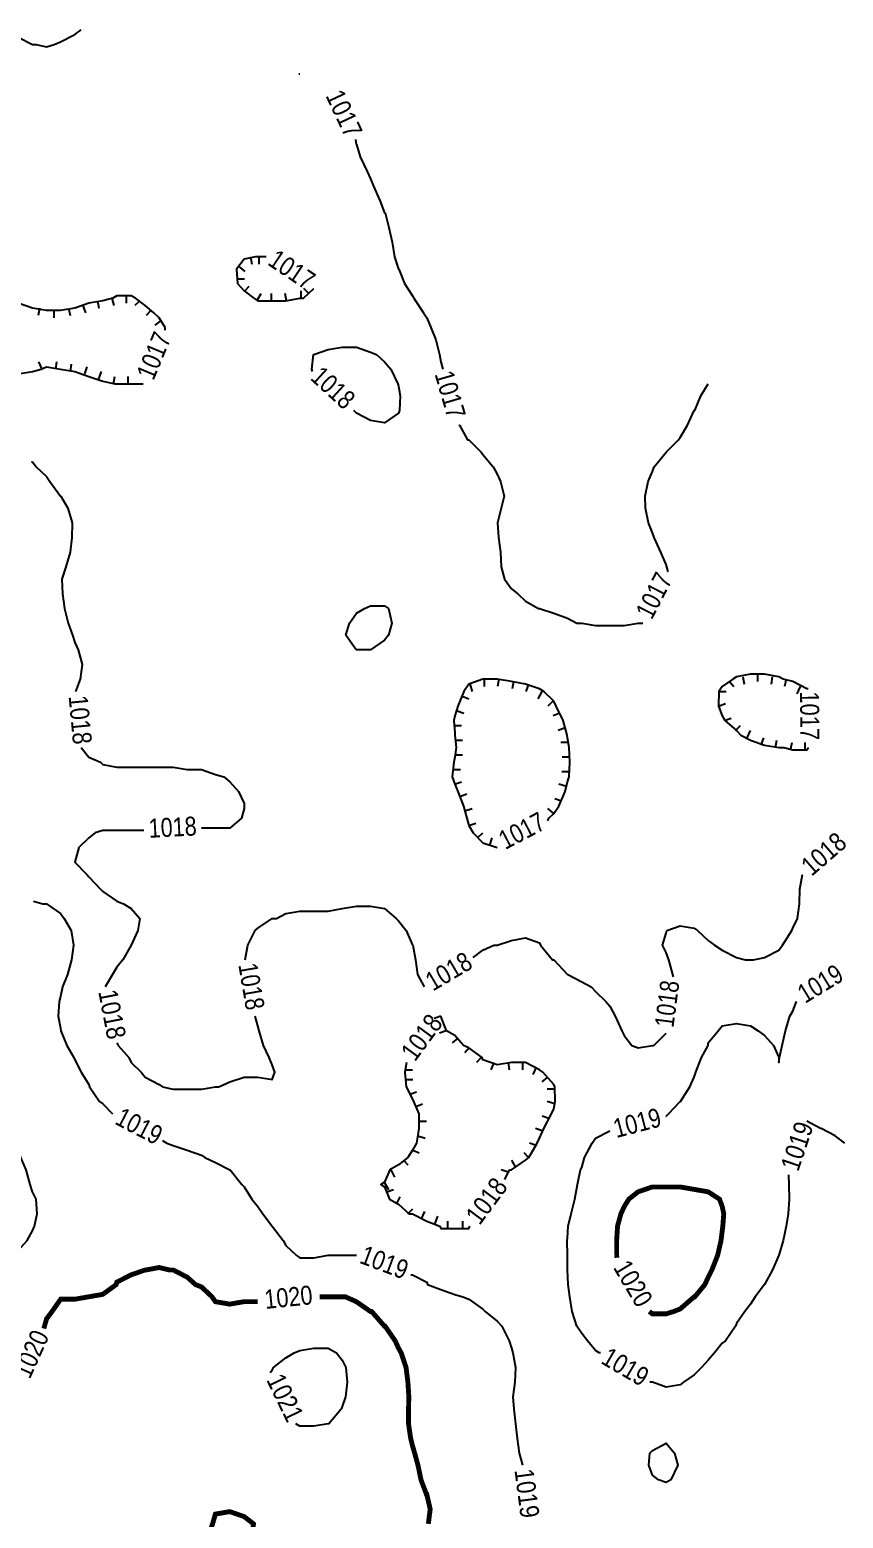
# Model space of a CAD drawing. Extents: x 628896 to 629881, y 4519192 to 4520125.
# Drawn here: x 629164.5 to 629331.2, y 4519802.1 to 4520107 of the extents above; entities that cross this region are included whole.
import ezdxf
from ezdxf.enums import TextEntityAlignment as Align

# ---------------------------------------------------------------- set-up
doc = ezdxf.new("R2010")
doc.units = 0

msp = doc.modelspace()

# ---------------------------------------------------------------- linework, layer by layer
at = {"layer": 'GSLAYER', "linetype": 'CONTINUOUS', "flags": 128}
for points in [[(629170.875, 4520104.5), (629173.75, 4520106), (629175.0625, 4520107)], [(629162.1875, 4520105.5), (629165.125, 4520104), (629165.875, 4520104), (629168, 4520103.5), (629169.5625, 4520104)], [(629169.5625, 4520104), (629170.875, 4520104.5)], [(629219.625, 4520098), (629219.875, 4520098)], [(629226.1875, 4520095), (629226.1875, 4520095)], [(629231.25, 4520084.5), (629231.375, 4520083.5)], [(629231.375, 4520083.5), (629231.4375, 4520083.5), (629232.25, 4520081), (629233.625, 4520078), (629234.3125, 4520076.5), (629234.9375, 4520075), (629236.25, 4520072), (629237.1875, 4520069.5), (629237.3125, 4520069.5), (629238.0625, 4520066.5), (629238.75, 4520063.5), (629239.25, 4520060.5), (629240.0625, 4520058), (629240.125, 4520058), (629241.3125, 4520055), (629242.9375, 4520052.5), (629243.1875, 4520052), (629245.1875, 4520049), (629245.875, 4520048), (629246.6875, 4520046), (629247.75, 4520043.5), (629248.5, 4520040.5), (629248.75, 4520039), (629249.125, 4520037.5)], [(629211.25, 4520060.5), (629210.75, 4520060.5), (629208.4375, 4520060), (629206.875, 4520058), (629207.0625, 4520055), (629208.4375, 4520053.5), (629210.4375, 4520052), (629211.25, 4520051.5), (629214.1875, 4520051.5), (629217, 4520051.5), (629219.875, 4520052), (629220.625, 4520052)], [(629209.75, 4520060.5), (629210.0625, 4520059)], [(629212.9375, 4520060.5), (629211.25, 4520060.5)], [(629211.4375, 4520060.5), (629211.4375, 4520059)], [(629207.375, 4520058.5), (629208.625, 4520057.5)], [(629207.0625, 4520056), (629208.5, 4520056)], [(629208.625, 4520053.5), (629209.5, 4520054.5)], [(629192.25, 4520046), (629191.0625, 4520048), (629189.9375, 4520049), (629188.1875, 4520050.5), (629186.1875, 4520052), (629185.3125, 4520052.5), (629182.375, 4520052.5), (629181.5625, 4520052), (629179.5, 4520051.5), (629176.625, 4520051), (629173.75, 4520050), (629170.875, 4520049.5), (629168, 4520049.5), (629165.125, 4520050), (629162.1875, 4520051)], [(629178.4375, 4520051.5), (629178.6875, 4520050)], [(629181.375, 4520052), (629181.75, 4520050.5)], [(629184.3125, 4520052.5), (629184.3125, 4520051)], [(629187.0625, 4520051.5), (629186.0625, 4520050.5)], [(629211.0625, 4520051.5), (629211.9375, 4520053)], [(629214.0625, 4520051.5), (629214.0625, 4520053)], [(629217.125, 4520051.5), (629216.875, 4520053)], [(629220.125, 4520052), (629220.125, 4520053.5)], [(629220.625, 4520052), (629222.75, 4520054)], [(629221.6875, 4520053), (629220.6875, 4520054)], [(629222.75, 4520054), (629222.75, 4520054)], [(629166.5625, 4520050), (629166.25, 4520048.5)], [(629169.5, 4520049.5), (629169.5, 4520048)], [(629172.5, 4520050), (629172.8125, 4520048.5)], [(629175.4375, 4520050.5), (629175.9375, 4520049)], [(629189.375, 4520049.5), (629188.375, 4520048.5)], [(629191.5, 4520047.5), (629190.1875, 4520046.5)], [(629192.3125, 4520045.5), (629192.25, 4520046)], [(629167.0625, 4520037.5), (629166.375, 4520039)], [(629169.875, 4520037.5), (629170.125, 4520039)], [(629222.3125, 4520037.5), (629222.6875, 4520040.5), (629222.75, 4520040.5), (629225.6875, 4520041.5), (629228.5625, 4520042), (629231.4375, 4520042), (629234.3125, 4520041), (629235.5625, 4520040.5), (629237.1875, 4520039), (629238.5, 4520037.5), (629239.9375, 4520034.5), (629240.0625, 4520034), (629240.4375, 4520032), (629240.25, 4520029), (629240.0625, 4520028.5), (629237.1875, 4520026.5), (629234.3125, 4520027), (629231.4375, 4520028.5), (629230.9375, 4520029)], [(629162.1875, 4520036.5), (629165.125, 4520037), (629166.875, 4520037.5), (629168, 4520038), (629170.8125, 4520037.5), (629170.875, 4520037.5), (629173.75, 4520037), (629176.625, 4520036), (629179.5, 4520035), (629182, 4520034.5), (629182.375, 4520034.5), (629185.3125, 4520034.5), (629187.75, 4520034.5)], [(629172.875, 4520037), (629173.125, 4520038.5)], [(629175.8125, 4520036.5), (629176.3125, 4520038)], [(629178.6875, 4520035.5), (629179.25, 4520037)], [(629181.6875, 4520034.5), (629181.9375, 4520036)], [(629184.6875, 4520034.5), (629184.6875, 4520036)], [(629222.4375, 4520037), (629222.3125, 4520037.5)], [(629249.125, 4520037.5), (629249.125, 4520037.5)], [(629187.75, 4520034.5), (629187.75, 4520034.5)], [(629295.0625, 4519997), (629294.875, 4519997.5), (629293.8125, 4520000), (629292.4375, 4520003), (629292.0625, 4520004), (629291.25, 4520006), (629290.6875, 4520009), (629290.625, 4520011.5), (629291.1875, 4520014.5), (629292.0625, 4520016.5), (629292.4375, 4520017.5), (629294.875, 4520020.5), (629297.4375, 4520023), (629297.75, 4520023.5), (629299.25, 4520026), (629300.625, 4520029), (629300.75, 4520029), (629302, 4520032), (629303.5, 4520034.5)], [(629230.9375, 4520029), (629230.9375, 4520029)], [(629252.4375, 4520026), (629252.5625, 4520026)], [(629252.5625, 4520026), (629254.1875, 4520023), (629254.5, 4520023), (629257, 4520020.5), (629257.375, 4520020), (629259.4375, 4520017.5), (629260.25, 4520016), (629260.9375, 4520014.5), (629261.6875, 4520011.5), (629261.125, 4520009), (629260.375, 4520006), (629260.5625, 4520003), (629260.9375, 4520000), (629261.125, 4519997), (629261.8125, 4519994.5), (629263.1875, 4519992.5), (629264.5, 4519991.5), (629266.0625, 4519990), (629268.75, 4519988.5), (629268.9375, 4519988.5), (629271.875, 4519987.5), (629274.6875, 4519986.5), (629276.625, 4519985.5), (629277.625, 4519985.5), (629280.4375, 4519985), (629283.375, 4519985), (629286.3125, 4519985), (629289.125, 4519985.5), (629290.125, 4519985.5)], [(629164.875, 4520018.5), (629165.125, 4520018.5)], [(629165.125, 4520018.5), (629165.875, 4520017.5), (629168, 4520015.5), (629168.6875, 4520014.5), (629170.875, 4520011.5), (629170.9375, 4520011.5), (629172.375, 4520009), (629173.25, 4520006), (629173.1875, 4520003), (629172.8125, 4520000), (629171.9375, 4519997), (629171.125, 4519994.5), (629171.25, 4519991.5), (629171.6875, 4519988.5), (629172.4375, 4519985.5), (629173.3125, 4519983), (629173.75, 4519981.5), (629174.4375, 4519980), (629175.25, 4519977), (629174.875, 4519974), (629173.9375, 4519971.5)], [(629295.3125, 4519996), (629295.0625, 4519997)], [(629229.3125, 4519983), (629230.0625, 4519985.5), (629231.4375, 4519987.5), (629233.125, 4519988.5), (629234.3125, 4519989), (629237.1875, 4519989), (629238, 4519988.5), (629238.6875, 4519985.5), (629238, 4519983), (629237.1875, 4519982), (629234.3125, 4519980), (629232.5, 4519980), (629231.4375, 4519980), (629231.375, 4519980)], [(629290.125, 4519985.5), (629290.125, 4519985.5)], [(629231.375, 4519980), (629229.3125, 4519983)], [(629323.6875, 4519972), (629320.8125, 4519973.5), (629318.875, 4519974), (629317.9375, 4519974.5), (629315.0625, 4519975), (629312.1875, 4519975), (629309.3125, 4519974.5), (629308.5625, 4519974), (629306.375, 4519972.5), (629305.6875, 4519971.5), (629305.625, 4519968.5), (629306.375, 4519966.5), (629306.875, 4519965.5), (629309.3125, 4519963.5), (629310.1875, 4519962.5), (629312.1875, 4519961.5), (629315.0625, 4519960.5), (629317.9375, 4519960), (629319, 4519960), (629320.8125, 4519959.5), (629323.6875, 4519959.5), (629324.0625, 4519960)], [(629313.625, 4519975), (629313.625, 4519973.5)], [(629270.875, 4519945.5), (629271.875, 4519946.5), (629272.9375, 4519948), (629274.1875, 4519951), (629274.6875, 4519953), (629275, 4519954), (629275.1875, 4519957), (629275, 4519960), (629274.6875, 4519962), (629274.625, 4519962.5), (629273.8125, 4519965.5), (629272.375, 4519968.5), (629271.875, 4519969.5), (629269.8125, 4519971.5), (629268.9375, 4519972), (629266.0625, 4519973), (629263.1875, 4519973.5), (629260.25, 4519974), (629257.375, 4519974), (629254.5, 4519973), (629253.4375, 4519971.5), (629252.25, 4519968.5), (629251.625, 4519966.5), (629251.4375, 4519965.5), (629251.625, 4519963), (629251.625, 4519962.5), (629251.875, 4519960), (629251.625, 4519958), (629251.4375, 4519957), (629251.0625, 4519954), (629251.625, 4519952.5), (629252.25, 4519951), (629253.375, 4519948), (629254.0625, 4519945.5), (629254.5, 4519944), (629255.375, 4519942.5), (629257.375, 4519940.5), (629260.25, 4519939.5), (629260.3125, 4519939.5)], [(629254.6875, 4519973), (629255.1875, 4519971.5)], [(629257.625, 4519974), (629257.625, 4519972.5)], [(629260.625, 4519974), (629260.375, 4519972.5)], [(629263.625, 4519973.5), (629263.375, 4519972)], [(629266.6875, 4519973), (629266.125, 4519971.5)], [(629307.875, 4519973.5), (629308.75, 4519972.5)], [(629310.625, 4519974.5), (629310.875, 4519973)], [(629316.625, 4519974.5), (629316.375, 4519973)], [(629319.5, 4519974), (629319.125, 4519972.5)], [(629322.3125, 4519972.5), (629321.625, 4519971)], [(629324, 4519972), (629323.6875, 4519972)], [(629173.9375, 4519971.5), (629173.9375, 4519971.5)], [(629253.125, 4519970.5), (629254.5, 4519970)], [(629269.4375, 4519971.5), (629268.625, 4519970)], [(629271.6875, 4519969.5), (629270.625, 4519968.5)], [(629305.625, 4519968.5), (629307.0625, 4519969)], [(629305.6875, 4519971.5), (629307.1875, 4519971.5)], [(629252.0625, 4519967.5), (629253.4375, 4519967)], [(629273.125, 4519967), (629271.75, 4519966.5)], [(629306.8125, 4519965.5), (629308.1875, 4519966)], [(629251.5625, 4519964.5), (629253, 4519964.5)], [(629274.1875, 4519964), (629272.75, 4519963.5)], [(629309.125, 4519963.5), (629310.125, 4519964.5)], [(629311.5, 4519962), (629312.1875, 4519963.5)], [(629175.0625, 4519960), (629176.625, 4519958)], [(629251.6875, 4519961.5), (629253.1875, 4519961.5)], [(629274.8125, 4519961), (629273.3125, 4519961)], [(629314.375, 4519960.5), (629314.875, 4519962)], [(629317.3125, 4519960), (629317.5625, 4519961.5)], [(629320.375, 4519959.5), (629320.6875, 4519961)], [(629323.375, 4519959.5), (629323.375, 4519961)], [(629324.0625, 4519960), (629324.0625, 4519960)], [(629176.625, 4519958), (629179.0625, 4519957), (629179.5, 4519956.5), (629182.375, 4519956), (629185.3125, 4519956), (629188.1875, 4519956), (629191.0625, 4519956), (629193.9375, 4519956), (629196.8125, 4519955.5), (629199.75, 4519955.5), (629202.5625, 4519954.5), (629204.3125, 4519954), (629205.5, 4519953), (629207.3125, 4519951), (629208.4375, 4519948.5), (629208.4375, 4519948), (629208.4375, 4519947.5), (629207.9375, 4519945.5), (629205.5, 4519943.5), (629202.5625, 4519943.5), (629199.75, 4519943.5)], [(629251.6875, 4519958.5), (629253.1875, 4519958.5)], [(629275.0625, 4519958), (629273.625, 4519958)], [(629251.25, 4519955.5), (629252.75, 4519955.5)], [(629275, 4519955), (629273.5, 4519955)], [(629251.5625, 4519952.5), (629253, 4519953)], [(629274.5, 4519952), (629272.9375, 4519952.5)], [(629252.625, 4519950), (629254.0625, 4519950.5)], [(629273.4375, 4519949), (629272.0625, 4519949.5)], [(629253.625, 4519947), (629255.1875, 4519947.5)], [(629254.5, 4519944), (629255.9375, 4519944.5)], [(629271.875, 4519946.5), (629270.625, 4519947.5)], [(629270.625, 4519945), (629270.875, 4519945.5)], [(629185.3125, 4519943), (629182.375, 4519943), (629179.5, 4519943), (629177.9375, 4519942.5), (629176.625, 4519941.5), (629174.625, 4519939.5), (629173.75, 4519936.5), (629176.25, 4519934), (629176.625, 4519933.5), (629179.0625, 4519931), (629179.5, 4519930.5), (629182.375, 4519928.5), (629183.75, 4519928), (629185.3125, 4519927), (629187.0625, 4519925), (629186.6875, 4519922.5), (629185.3125, 4519919.5), (629185.3125, 4519919.5), (629183.625, 4519916.5), (629182.375, 4519915), (629181.5, 4519913.5), (629180, 4519911)], [(629187.9375, 4519943), (629185.3125, 4519943)], [(629199.75, 4519943.5), (629199.75, 4519943.5)], [(629256.25, 4519941.5), (629257.3125, 4519942.5)], [(629258.75, 4519940), (629259.25, 4519941.5)], [(629260.3125, 4519939.5), (629260.3125, 4519939.5)], [(629296.25, 4519913.5), (629295.4375, 4519916.5), (629294.875, 4519918), (629294.125, 4519919.5), (629294.875, 4519922), (629295.0625, 4519922.5), (629297.75, 4519923.5), (629300.625, 4519923), (629301.3125, 4519922.5), (629303.5, 4519920.5), (629304.8125, 4519919.5), (629306.375, 4519918.5), (629309.3125, 4519917), (629311.125, 4519916.5), (629312.1875, 4519916.5), (629312.75, 4519916.5), (629315.0625, 4519917), (629317.9375, 4519918.5), (629318.6875, 4519919.5), (629320.625, 4519922.5), (629320.8125, 4519923), (629321.8125, 4519925), (629322.1875, 4519928), (629322.25, 4519931), (629322.8125, 4519934)], [(629322.8125, 4519934), (629322.8125, 4519934)], [(629165.3125, 4519928.5), (629167.25, 4519928)], [(629167.25, 4519928), (629168, 4519928), (629170.875, 4519926), (629171.625, 4519925), (629173, 4519922.5), (629173.5, 4519919.5), (629173.125, 4519916.5), (629172.25, 4519913.5), (629171.25, 4519911), (629170.875, 4519909), (629170.5625, 4519908), (629170.375, 4519905), (629170.875, 4519902.5), (629170.9375, 4519902), (629172.125, 4519899), (629173.5625, 4519896.5), (629173.75, 4519896), (629175.0625, 4519893.5), (629176.625, 4519891), (629176.8125, 4519890.5), (629178.8125, 4519887.5), (629179.5, 4519887), (629181.5, 4519885)], [(629209.1875, 4519919.5), (629210.6875, 4519922.5), (629211.25, 4519923), (629214.1875, 4519925), (629215.0625, 4519925), (629217, 4519926), (629219.875, 4519926.5), (629222.75, 4519926.5), (629225.6875, 4519926.5), (629228.5625, 4519927), (629231.4375, 4519927.5), (629234.3125, 4519927.5), (629237.1875, 4519927), (629239.625, 4519925), (629240.0625, 4519924.5), (629241.625, 4519922.5), (629242.9375, 4519919.5), (629243, 4519919.5), (629243.5625, 4519916.5), (629243.9375, 4519913.5), (629245.3125, 4519911)], [(629257.375, 4519918.5), (629259.625, 4519919.5), (629260.25, 4519919.5), (629263.1875, 4519920.5), (629266.0625, 4519921), (629268.9375, 4519920), (629269.1875, 4519919.5), (629271.625, 4519916.5), (629271.875, 4519916.5), (629274.6875, 4519913.5), (629274.75, 4519913.5), (629277.625, 4519912), (629279.5, 4519911), (629280.4375, 4519910), (629282.5625, 4519908), (629283.375, 4519907), (629284.4375, 4519905), (629285.8125, 4519902), (629286.3125, 4519901), (629287.875, 4519899), (629289.125, 4519898.5), (629292.0625, 4519899), (629292.375, 4519899), (629294.875, 4519901.5)], [(629208.6875, 4519916.5), (629209.1875, 4519919.5)], [(629255.375, 4519917), (629257.375, 4519918.5)], [(629180, 4519911), (629180, 4519911)], [(629245.3125, 4519911), (629245.3125, 4519911)], [(629296.375, 4519913), (629296.25, 4519913.5)], [(629294.875, 4519884.5), (629295.375, 4519885), (629297.75, 4519887.5), (629297.8125, 4519887.5), (629299.75, 4519890.5), (629300.625, 4519892.5), (629300.9375, 4519893.5), (629302.125, 4519896.5), (629303.5, 4519899), (629303.5, 4519899.5), (629305.5625, 4519902), (629306.375, 4519903), (629309.3125, 4519903.5), (629312.1875, 4519903), (629313.75, 4519902), (629315.0625, 4519901), (629316.875, 4519899), (629317.9375, 4519896.5), (629317.9375, 4519895.5), (629318.125, 4519896.5), (629318.625, 4519899), (629319.3125, 4519902), (629320.1875, 4519905), (629320.8125, 4519906), (629321.5625, 4519908)], [(629321.5625, 4519908), (629321.5625, 4519908)], [(629182.625, 4519899), (629184.8125, 4519896.5), (629185.3125, 4519895.5), (629187.375, 4519893.5), (629188.1875, 4519892.5), (629191.0625, 4519891), (629191.75, 4519890.5), (629193.9375, 4519890), (629196.8125, 4519890), (629199.75, 4519890), (629202.5625, 4519890.5), (629203.25, 4519890.5), (629205.5, 4519891.5), (629208.4375, 4519892.5), (629211.25, 4519892.5), (629214.1875, 4519892), (629214.75, 4519893.5), (629214.1875, 4519895), (629213.5625, 4519896.5), (629212.4375, 4519899), (629211.5625, 4519902), (629211.25, 4519903), (629210.6875, 4519905)], [(629210.6875, 4519905), (629210.6875, 4519905)], [(629248.75, 4519905), (629247.375, 4519904.5)], [(629262.8125, 4519873.5), (629263.1875, 4519873.5), (629266.0625, 4519875.5), (629266.75, 4519876), (629268.4375, 4519879), (629268.9375, 4519880), (629269.8125, 4519882), (629271.375, 4519885), (629271.875, 4519886), (629272.125, 4519887.5), (629272.0625, 4519890.5), (629271.875, 4519891), (629269.625, 4519893.5), (629268.9375, 4519894), (629266.0625, 4519895.5), (629263.1875, 4519895.5), (629260.25, 4519895), (629257.375, 4519896), (629257.1875, 4519896.5), (629254.5, 4519898.5), (629253.375, 4519899), (629251.625, 4519901), (629249.875, 4519902), (629248.75, 4519905)], [(629248.75, 4519905), (629248.75, 4519905)], [(629249.8125, 4519902), (629248.4375, 4519901.5)], [(629182.375, 4519899.5), (629182.625, 4519899)], [(629252.25, 4519900.5), (629251.0625, 4519899.5)], [(629294.875, 4519901.5), (629294.875, 4519901.5)], [(629254.5625, 4519898.5), (629253.625, 4519897.5)], [(629257, 4519896.5), (629256.0625, 4519895.5)], [(629241.375, 4519893.5), (629241.625, 4519890.5), (629242.9375, 4519888), (629243.125, 4519887.5), (629244.25, 4519885), (629244.25, 4519882), (629243.75, 4519879), (629242.9375, 4519877.5), (629242, 4519876), (629240.0625, 4519874.5), (629238.3125, 4519873.5), (629237.1875, 4519871), (629236.4375, 4519870.5), (629237.1875, 4519870), (629238.25, 4519867.5), (629240.0625, 4519866.5), (629242.25, 4519864.5), (629242.9375, 4519864.5), (629245.875, 4519863), (629248.5625, 4519862), (629248.75, 4519861.5), (629251.625, 4519861.5), (629254.5, 4519861.5), (629254.6875, 4519862)], [(629241.6875, 4519895.5), (629241.375, 4519893.5)], [(629241.4375, 4519894), (629242.9375, 4519894)], [(629259.5625, 4519895.5), (629259, 4519894)], [(629262.5, 4519895.5), (629262.75, 4519894)], [(629265.5, 4519895.5), (629265.5, 4519894)], [(629268.25, 4519894.5), (629267.5625, 4519893)], [(629241.5, 4519892), (629243, 4519892)], [(629270.5625, 4519892.5), (629269.4375, 4519891.5)], [(629272.0625, 4519890), (629270.5, 4519890)], [(629242.375, 4519889), (629243.75, 4519889.5)], [(629243.625, 4519886.5), (629245, 4519887)], [(629272.0625, 4519887), (629270.5, 4519887.5)], [(629181.5, 4519885), (629181.5, 4519885)], [(629270.875, 4519884), (629269.5, 4519884.5)], [(629294.8125, 4519884.5), (629294.875, 4519884.5)], [(629153.5625, 4519840), (629155.0625, 4519841.5), (629156.4375, 4519843.5), (629157, 4519844.5), (629158.375, 4519847.5), (629159.3125, 4519850), (629159.3125, 4519850.5), (629160.375, 4519853), (629161.5625, 4519856), (629162.1875, 4519857), (629164, 4519859), (629165.125, 4519861), (629165.5, 4519862), (629166.0625, 4519864.5), (629165.875, 4519867.5), (629165.125, 4519869), (629164.625, 4519870.5), (629163.8125, 4519873.5), (629162.75, 4519876), (629162.1875, 4519877.5), (629161.3125, 4519879), (629159.9375, 4519882)], [(629244.0625, 4519880.5), (629245.5, 4519880)], [(629244.25, 4519883.5), (629245.8125, 4519883.5)], [(629269.5, 4519881.5), (629268.125, 4519882)], [(629281.1875, 4519836), (629280.4375, 4519836.5), (629278.8125, 4519838.5), (629277.625, 4519840), (629276.5625, 4519841.5), (629275.625, 4519844.5), (629275.1875, 4519847.5), (629274.8125, 4519850), (629274.6875, 4519853), (629274.6875, 4519856), (629274.625, 4519859), (629274.6875, 4519859.5), (629274.8125, 4519862), (629275.4375, 4519864.5), (629276.1875, 4519867.5), (629276.75, 4519870.5), (629277.3125, 4519873.5), (629277.625, 4519874), (629278.1875, 4519876), (629279.75, 4519879), (629280.4375, 4519880), (629283.375, 4519881.5)], [(629283.375, 4519881.5), (629283.375, 4519881.5)], [(629331.5, 4519879), (629329.5, 4519880.5), (629326.625, 4519882), (629326.5, 4519882), (629323.6875, 4519883.5)], [(629323.6875, 4519883.5), (629323.6875, 4519883.5)], [(629191.75, 4519879.5), (629192.625, 4519879)], [(629192.625, 4519879), (629193.9375, 4519878.5), (629196.8125, 4519877.5), (629199.75, 4519876.5), (629200.4375, 4519876), (629202.5625, 4519875), (629205.5, 4519873.5), (629205.5625, 4519873.5), (629208, 4519870.5), (629208.4375, 4519870), (629210, 4519867.5), (629211.25, 4519866), (629212.3125, 4519864.5), (629214.1875, 4519862), (629214.1875, 4519862), (629216.4375, 4519859), (629217, 4519858), (629219.125, 4519856), (629219.875, 4519855.5), (629222.75, 4519855.5), (629225.6875, 4519856), (629228.5625, 4519856), (629231.4375, 4519856)], [(629243, 4519877.5), (629244.3125, 4519877)], [(629268.25, 4519878.5), (629266.875, 4519879)], [(629241.125, 4519875.5), (629242, 4519874.5)], [(629264.125, 4519874), (629263.25, 4519875.5)], [(629266.6875, 4519876), (629265.8125, 4519877)], [(629238.5, 4519873.5), (629239.25, 4519872)], [(629262.5, 4519873), (629261.125, 4519873.5)], [(629261.875, 4519871.5), (629262.8125, 4519873.5)], [(629319.9375, 4519872.5), (629320, 4519870.5)], [(629237.125, 4519871), (629238, 4519869.5)], [(629237.6875, 4519869), (629239.0625, 4519869.5)], [(629320, 4519870.5), (629320.0625, 4519867.5), (629319.875, 4519864.5), (629319.5, 4519862), (629318.875, 4519859), (629318, 4519856), (629317.9375, 4519856), (629316.6875, 4519853), (629315.0625, 4519850), (629313.125, 4519847.5), (629312.1875, 4519846), (629311, 4519844.5), (629309.3125, 4519842), (629309.0625, 4519841.5), (629307.0625, 4519838.5), (629306.375, 4519838), (629304.8125, 4519836), (629303.5, 4519834.5), (629302.125, 4519833), (629300.625, 4519831.5), (629298.4375, 4519830), (629297.75, 4519829.5), (629294.875, 4519829), (629292.0625, 4519830), (629291.5625, 4519830)], [(629239.6875, 4519866.5), (629240.4375, 4519868)], [(629242, 4519864.5), (629243, 4519865.5)], [(629244.75, 4519863.5), (629245.4375, 4519865)], [(629247.5625, 4519862.5), (629248.125, 4519864)], [(629250.1875, 4519861.5), (629250.1875, 4519863)], [(629253.25, 4519861.5), (629253.25, 4519863)], [(629254.6875, 4519862), (629254.6875, 4519862)], [(629231.4375, 4519856), (629231.4375, 4519856)], [(629242.5625, 4519852), (629242.9375, 4519852)], [(629242.9375, 4519852), (629245.875, 4519850.5), (629246, 4519850), (629248.75, 4519849), (629251.625, 4519848), (629253.25, 4519847.5), (629254.5, 4519847), (629257.375, 4519845), (629257.8125, 4519844.5), (629260.25, 4519842.5), (629261.25, 4519841.5), (629262.75, 4519838.5), (629263.1875, 4519837), (629263.5, 4519836), (629264.0625, 4519833), (629263.875, 4519830), (629263.5, 4519827), (629263.6875, 4519824.5), (629264.0625, 4519821.5), (629264.375, 4519818.5), (629264.8125, 4519815.5), (629265.4375, 4519813)], [(629214.1875, 4519832.5), (629214.5, 4519833), (629217, 4519835), (629218.6875, 4519836), (629219.875, 4519836.5), (629222.75, 4519837), (629225.6875, 4519837), (629227.375, 4519836), (629228.5625, 4519834.5), (629229.3125, 4519833), (629229.5625, 4519830), (629229.1875, 4519827), (629228.5625, 4519825), (629228.3125, 4519824.5), (629225.8125, 4519821.5), (629225.6875, 4519821.5), (629222.75, 4519821), (629219.875, 4519821), (629219.0625, 4519821.5)], [(629281.4375, 4519836), (629281.1875, 4519836)], [(629213.8125, 4519832), (629214.1875, 4519832.5)], [(629291.5625, 4519830), (629291.5625, 4519830)], [(629219.0625, 4519821.5), (629219.0625, 4519821.5)], [(629292.0625, 4519811), (629291.375, 4519813), (629291.5625, 4519815.5), (629292.0625, 4519816), (629294.875, 4519817.5), (629296.625, 4519815.5), (629297.25, 4519813), (629295.875, 4519810), (629294.875, 4519809.5), (629293.3125, 4519810)], [(629265.4375, 4519813), (629265.4375, 4519813)], [(629293.3125, 4519810), (629292.0625, 4519811)]]:
    msp.add_lwpolyline(points, dxfattribs=at)
at = {"layer": 'GSLAYER', "linetype": 'CONTINUOUS', "const_width": 1, "flags": 128}
for points in [[(629284.75, 4519856), (629284.75, 4519859), (629284.9375, 4519862), (629285.625, 4519864.5), (629286.3125, 4519866), (629287.25, 4519867.5), (629289.125, 4519869), (629292.0625, 4519870), (629294.875, 4519870), (629297.75, 4519870), (629300.625, 4519869.5), (629303.5, 4519869), (629305.8125, 4519867.5), (629306.375, 4519866), (629306.6875, 4519864.5), (629306.5, 4519862), (629306.375, 4519861), (629306.125, 4519859), (629305.4375, 4519856), (629304.25, 4519853), (629303.5, 4519851.5), (629302.8125, 4519850), (629300.75, 4519847.5), (629300.625, 4519847.5), (629297.75, 4519845), (629296.4375, 4519844.5), (629294.875, 4519844), (629292.0625, 4519844), (629291.4375, 4519844.5)], [(629284.8125, 4519855.5), (629284.75, 4519856)], [(629167.5625, 4519841.5), (629168, 4519843), (629169.125, 4519844.5), (629170.875, 4519847), (629173.75, 4519847), (629176.625, 4519847.5), (629179.5, 4519848), (629182.25, 4519850), (629182.375, 4519850.5), (629185.3125, 4519852), (629188.1875, 4519853), (629188.375, 4519853), (629191.0625, 4519853.5), (629193.125, 4519853), (629193.9375, 4519853), (629196.8125, 4519851.5), (629198.5, 4519850), (629199.75, 4519849.5), (629201.875, 4519847.5), (629202.5625, 4519846.5), (629205.5, 4519846), (629208.4375, 4519846.5), (629211.25, 4519846.5)], [(629211.25, 4519846.5), (629211.25, 4519846.5)], [(629223.9375, 4519847.5), (629225.6875, 4519847.5)], [(629225.6875, 4519847.5), (629228.5625, 4519847.5), (629229.1875, 4519847.5), (629231.4375, 4519846.5), (629234.3125, 4519844.5), (629234.5625, 4519844.5), (629237.1875, 4519841.5), (629237.3125, 4519841.5), (629239.375, 4519838.5), (629240.0625, 4519837), (629240.625, 4519836), (629241.625, 4519833), (629242, 4519830), (629242.1875, 4519827), (629242.125, 4519824.5), (629242.125, 4519821.5), (629242.5625, 4519818.5), (629242.9375, 4519817), (629243.375, 4519815.5), (629244.0625, 4519813), (629244.6875, 4519810), (629245.8125, 4519807), (629245.875, 4519807), (629246.5625, 4519804), (629246.1875, 4519801)], [(629291.4375, 4519844.5), (629291.4375, 4519844.5)], [(629167.4375, 4519841), (629167.5625, 4519841.5)], [(629203.8125, 4519772.5), (629202.5625, 4519775), (629202.5625, 4519775.5), (629202.5625, 4519776.5), (629202.6875, 4519778), (629203.9375, 4519781), (629205, 4519784), (629205.5, 4519785.5), (629205.875, 4519787), (629206.25, 4519789.5), (629206.625, 4519792.5), (629208.4375, 4519795), (629208.625, 4519795.5), (629210.0625, 4519798.5), (629210.375, 4519801), (629208.4375, 4519802.5), (629205.5, 4519803.5), (629202.5625, 4519803), (629202, 4519801), (629201.125, 4519798.5), (629199.75, 4519797), (629198, 4519795.5), (629196.8125, 4519795)]]:
    msp.add_lwpolyline(points, dxfattribs=at)

# ---------------------------------------------------------------- texts
at = {"layer": 'GSLAYER', "color": 7}
for s, rotation, width, p, p2 in [('1017', 295.7, 0.807837, (629225.0625, 4520093.5), (629229.3125, 4520084.5)), ('1017', 326.5, 0.800557, (629213.0625, 4520059), (629221.25, 4520053.5)), ('1017', 67.2, 0.791359, (629189.875, 4520035), (629193.625, 4520044)), ('1018', 316.7, 0.782793, (629221.8125, 4520035.5), (629228.9375, 4520029)), ('1017', 286.4, 0.802724, (629247.4375, 4520036.5), (629250.1875, 4520027)), ('1017', 63.4, 0.775925, (629291.9375, 4519986), (629296.3125, 4519994.5)), ('1018', 275.6, 0.81521, (629172.5, 4519970.5), (629173.4375, 4519960.5)), ('1017', 270.3, 0.811667, (629322.3125, 4519971.5), (629322.375, 4519961.5)), ('1018', 2.4, 0.797465, (629189, 4519941.5), (629198.8125, 4519942)), ('1017', 28.1, 0.789601, (629261.9375, 4519939), (629270.5625, 4519943.5)), ('1018', 40, 0.80554, (629324.6875, 4519933.5), (629332.1875, 4519940)), ('1018', 30.8, 0.796044, (629247.125, 4519910), (629255.5625, 4519915)), ('1018', 279.9, 0.782267, (629207.25, 4519915.5), (629208.875, 4519906)), ('1019', 33.5, 0.778657, (629323.375, 4519907.5), (629331.5625, 4519912.5)), ('1018', 82.9, 0.777714, (629296.375, 4519902.5), (629297.625, 4519912)), ('1018', 281.7, 0.826745, (629178.5625, 4519910), (629180.5, 4519900)), ('1018', 53.4, 0.805604, (629243.4375, 4519895.5), (629249.3125, 4519903.5)), ('1019', 331.8, 0.789601, (629181.75, 4519883), (629190.375, 4519878.5)), ('1019', 14.7, 0.79732, (629284.6875, 4519880), (629294.1875, 4519882.5)), ('1019', 71.2, 0.813313, (629321.9375, 4519873), (629325.125, 4519882.5)), ('1018', 52.7, 0.808617, (629256.6875, 4519862), (629262.625, 4519870)), ('1019', 340.2, 0.802724, (629231.875, 4519854.5), (629241.125, 4519851)), ('1020', 301.1, 0.761955, (629283.9375, 4519853.5), (629289, 4519845)), ('1020', 4.5, 0.75964, (629212.8125, 4519845), (629222.625, 4519846)), ('1020', 65.5, 0.760494, (629164.5625, 4519830.5), (629168.625, 4519839.5)), ('1019', 329.5, 0.800413, (629281.3125, 4519834), (629289.8125, 4519829)), ('1021', 296.6, 0.812221, (629212.9375, 4519830.5), (629217.3125, 4519821.5)), ('1019', 277.7, 0.818612, (629263.8125, 4519812), (629265.125, 4519802))]:
    msp.add_text(s, height=3.89682, rotation=rotation, dxfattribs=dict(at, width=width)).set_placement(p, p2, align=Align.FIT)

doc.saveas('drawing.dxf')
